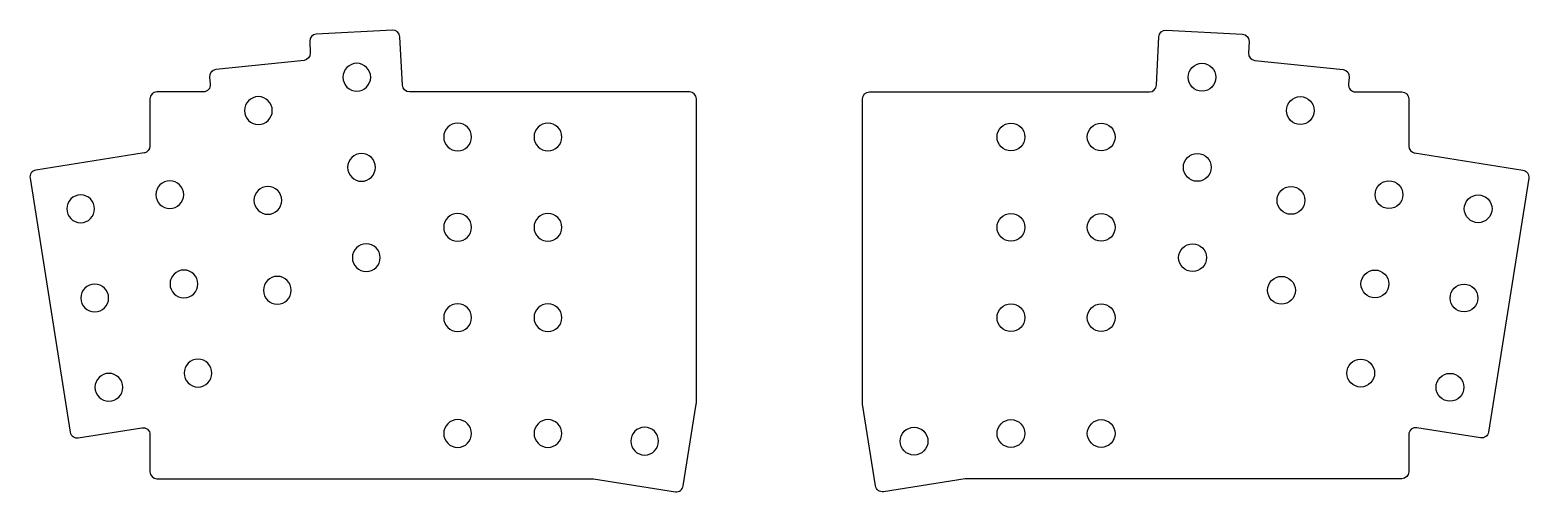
# Model space of a CAD drawing. Header units: millimetres. Extents: x -212 to 112, y -38 to 62.
import ezdxf

# ---------------------------------------------------------------- set-up
doc = ezdxf.new("R2010")
doc.units = ezdxf.units.MM
doc.layers.add('Default', color=18, linetype='Continuous', true_color=0x000000)

msp = doc.modelspace()

# ---------------------------------------------------------------- linework, layer by layer
at = {"layer": 'Default'}
for p, q in [((-133.54, 62.08), (-150.02, 61.22)), ((33.54, 62.08), (50.02, 61.22)), ((-151.44, 59.64), (-151.31, 57.12)), ((-131.42, 50.17), (-131.97, 60.66)), ((31.42, 50.17), (31.97, 60.66)), ((51.44, 59.64), (51.31, 57.12)), ((-152.65, 55.55), (-171.74, 53.54)), ((52.65, 55.55), (71.74, 53.54)), ((-173.07, 51.9), (-172.92, 50.41)), ((73.07, 51.9), (72.92, 50.41)), ((-174.41, 48.75), (-184.44, 48.75)), ((-69.44, 48.75), (-129.92, 48.75)), ((-30.56, 48.75), (29.92, 48.75)), ((74.41, 48.75), (84.44, 48.75)), ((-185.94, 47.25), (-185.94, 37.03)), ((-67.94, -18.42), (-67.94, 47.25)), ((-32.06, -18.42), (-32.06, 47.25)), ((85.94, 47.25), (85.94, 37.03)), ((-187.2, 35.55), (-210.59, 31.84)), ((87.2, 35.55), (110.59, 31.84)), ((-211.84, 30.13), (-203.16, -24.69)), ((111.84, 30.13), (103.16, -24.69)), ((-70.76, -36.32), (-67.96, -18.66)), ((-29.24, -36.32), (-32.04, -18.66)), ((-201.44, -25.94), (-187.67, -23.76)), ((-185.94, -25.24), (-185.94, -33.25)), ((85.94, -25.24), (85.94, -33.25)), ((101.44, -25.94), (87.67, -23.76)), ((-184.44, -34.75), (-90.37, -34.75)), ((-90.13, -34.77), (-72.47, -37.57)), ((-9.87, -34.77), (-27.53, -37.57)), ((84.44, -34.75), (-9.63, -34.75))]:
    msp.add_line(p, q, dxfattribs=at)
at = {"layer": 'Default', "extrusion": (0, 0, -1)}
for centre in [(141.27, 51.91), (162.52, 44.71), (119.5, 39), (100, 39), (140.25, 32.44), (181.66, 26.55), (200.92, 23.5), (160.48, 25.32), (119.5, 19.5), (100, 19.5), (139.23, 12.96), (178.61, 7.29), (197.87, 4.24), (158.44, 5.92), (119.5, 0), (100, 0), (175.56, -11.97), (194.82, -15.02), (119.5, -25), (100, -25), (79.09, -26.65)]:
    msp.add_circle(centre, 3, dxfattribs=at)
at = {"layer": 'Default'}
for centre in [(41.27, 51.91), (62.52, 44.71), (0, 39), (19.5, 39), (40.25, 32.44), (81.66, 26.55), (60.48, 25.32), (100.92, 23.5), (0, 19.5), (19.5, 19.5), (39.23, 12.96), (78.61, 7.29), (58.44, 5.92), (97.87, 4.24), (0, 0), (19.5, 0), (75.56, -11.97), (94.82, -15.02), (0, -25), (19.5, -25), (-20.91, -26.65)]:
    msp.add_circle(centre, 3, dxfattribs=at)
for centre, start, end in [((-133.47, 60.58), 3, 93), ((-149.94, 59.72), 93, 183), ((52.81, 57.04), 177, 264), ((-171.58, 52.05), 96, 186), ((-184.44, 47.25), 90, 180), ((-69.44, 47.25), 360, 90), ((29.92, 50.25), 270, 357), ((74.41, 50.25), 174, 270), ((87.44, 37.03), 180, 261), ((-210.36, 30.36), 99, 189), ((-69.44, -18.42), 351, 360), ((-201.68, -24.46), 189, 279), ((87.44, -25.24), 81, 180), ((-184.44, -33.25), 180, 270), ((-9.63, -36.25), 90, 99), ((-72.24, -36.08), 261, 351)]:
    msp.add_arc(centre, 1.5, start, end, dxfattribs=at)
at = {"layer": 'Default', "extrusion": (0, 0, -1)}
for centre, start, end in [((-33.47, 60.58), 3, 93), ((-49.94, 59.72), 93, 183), ((152.81, 57.04), 177, 264), ((-71.58, 52.05), 96, 186), ((174.41, 50.25), 174, 270), ((129.92, 50.25), 270, 357), ((30.56, 47.25), 360, 90), ((-84.44, 47.25), 90, 180), ((187.44, 37.03), 180, 261), ((-110.36, 30.36), 99, 189), ((30.56, -18.42), 351, 360), ((187.44, -25.24), 81, 180), ((-101.68, -24.46), 189, 279), ((90.37, -36.25), 90, 99), ((-84.44, -33.25), 180, 270), ((27.76, -36.08), 261, 351)]:
    msp.add_arc(centre, 1.5, start, end, dxfattribs=at)

doc.saveas('drawing.dxf')
